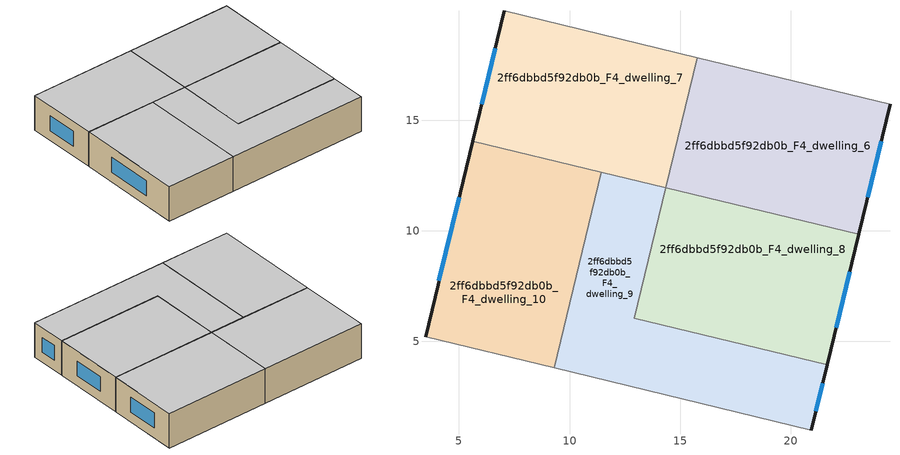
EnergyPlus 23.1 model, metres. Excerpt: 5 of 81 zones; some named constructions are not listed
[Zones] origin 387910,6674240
2ff6dbbd5f92db0b_F4_dwelling_10
 floor adiabatic (EU_floor_Construction): 10.6,9.2 9.3,3.8 3.49,5.2 4.79,10.6 z12
 floor to 2ff6dbbd5f92db0b_F3_dwelling_9 (EU_floor_Construction): 11.43,12.64 10.6,9.2 4.79,10.6 5.62,14.04 z12
 wall outside (EU_wall_Construction): 5.62,14.04 3.49,5.2 z12:15
 wall to 2ff6dbbd5f92db0b_F4_dwelling_9 (EU_wall_Construction): 9.3,3.8 11.43,12.64 z12:15
 wall adiabatic (EU_wall_Construction): 3.49,5.2 9.3,3.8 z12:15
 wall to 2ff6dbbd5f92db0b_F4_dwelling_7 (EU_wall_Construction): 11.43,12.64 5.62,14.04 z12:15
 window (EU_Window_Construction): 5.01,11.51 4.1,7.73 z12.86:14.14
 ceiling to 2ff6dbbd5f92db0b_F5_dwelling_10 (EU_floor_Construction): 9.3,3.8 11.43,12.64 5.62,14.04 3.49,5.2 z15
2ff6dbbd5f92db0b_F4_dwelling_6
 floor adiabatic (EU_floor_Construction): 24.49,15.72 23.06,9.83 14.34,11.93 15.76,17.83 z12
 wall outside (EU_wall_Construction): 23.06,9.83 24.49,15.72 z12:15
 wall to 2ff6dbbd5f92db0b_F4_dwelling_4 (EU_wall_Construction): 24.49,15.72 15.76,17.83 z12:15
 wall to 2ff6dbbd5f92db0b_F4_dwelling_8 (EU_wall_Construction): 14.34,11.93 23.06,9.83 z12:15
 wall to 2ff6dbbd5f92db0b_F4_dwelling_7 (EU_wall_Construction): 15.76,17.83 14.34,11.93 z12:15
 window (EU_Window_Construction): 23.47,11.51 24.08,14.04 z12.86:14.14
 ceiling to 2ff6dbbd5f92db0b_F5_dwelling_6 (EU_floor_Construction): 23.06,9.83 24.49,15.72 15.76,17.83 14.34,11.93 z15
2ff6dbbd5f92db0b_F4_dwelling_7
 floor to 2ff6dbbd5f92db0b_F3_dwelling_7 (EU_floor_Construction): 15.76,17.83 14.82,13.9 6.09,16 7.04,19.93 z12
 floor to 2ff6dbbd5f92db0b_F3_dwelling_9 (EU_floor_Construction): 14.82,13.9 14.34,11.94 5.62,14.04 6.09,16 z12
 wall outside (EU_wall_Construction): 7.04,19.93 5.62,14.04 z12:15
 wall to 2ff6dbbd5f92db0b_F4_dwelling_5 (EU_wall_Construction): 15.76,17.83 7.04,19.93 z12:15
 wall to 2ff6dbbd5f92db0b_F4_dwelling_9 (EU_wall_Construction): 11.43,12.64 14.34,11.93 z12:15
 window (EU_Window_Construction): 6.64,18.25 6.03,15.72 z12.86:14.14
 ceiling to 2ff6dbbd5f92db0b_F5_dwelling_7 (EU_floor_Construction): 14.34,11.93 15.76,17.83 7.04,19.93 5.62,14.04 z15
2ff6dbbd5f92db0b_F4_dwelling_8
 floor to 2ff6dbbd5f92db0b_F3_dwelling_8 (EU_floor_Construction): 23.06,9.83 22.23,6.39 13.51,8.5 14.34,11.93 z12
 floor adiabatic (EU_floor_Construction): 22.23,6.39 21.64,3.94 12.92,6.04 13.51,8.5 z12
 wall outside (EU_wall_Construction): 21.64,3.94 23.06,9.83 z12:15
 wall to 2ff6dbbd5f92db0b_F4_dwelling_9 (EU_wall_Construction): 14.34,11.93 12.92,6.04 21.64,3.94 z12:15
 window (EU_Window_Construction): 22.05,5.62 22.66,8.15 z12.86:14.14
 ceiling to 2ff6dbbd5f92db0b_F5_dwelling_8 (EU_floor_Construction): 21.64,3.94 23.06,9.83 14.34,11.93 12.92,6.04 z15
2ff6dbbd5f92db0b_F4_dwelling_9
 floor adiabatic (EU_floor_Construction): 21.64,3.94 20.93,0.99 12.21,3.1 12.92,6.04 z12; 14.34,11.93 12.21,3.1 9.3,3.8 11.43,12.64 z12
 wall outside (EU_wall_Construction): 20.93,0.99 21.64,3.94 z12:15
 wall adiabatic (EU_wall_Construction): 9.3,3.8 20.93,0.99 z12:15
 window (EU_Window_Construction): 21.13,1.83 21.44,3.09 z12.86:14.14
 ceiling to 2ff6dbbd5f92db0b_F5_dwelling_9 (EU_floor_Construction): 20.93,0.99 21.64,3.94 12.92,6.04 14.34,11.93 11.43,12.64 9.3,3.8 z15
[SCHEDULE:FILE] Column Number=1; Rows to Skip at Top=0; Number of Hours of Data=8760; Column Separator=Comma; Interpolate to Timestep=No; Minutes per Item=60; Adjust Schedule for Daylight Savings=Yes
Name | File
EU_Step8_GainSchedule_2ff6dbbd5f92db0b_F2_dwelling_3_f000 | ../../schedules/2ff6dbbd5f92db0b/2ff6dbbd5f92db0b_F2_dwelling_3_f000_gain.csv
EU_Step8_GainSchedule_2ff6dbbd5f92db0b_F2_dwelling_4_f000 | ../../schedules/2ff6dbbd5f92db0b/2ff6dbbd5f92db0b_F2_dwelling_4_f000_gain.csv
EU_Step8_GainSchedule_2ff6dbbd5f92db0b_F2_dwelling_5_f000 | ../../schedules/2ff6dbbd5f92db0b/2ff6dbbd5f92db0b_F2_dwelling_5_f000_gain.csv
EU_Step8_GainSchedule_2ff6dbbd5f92db0b_F2_dwelling_6_f000 | ../../schedules/2ff6dbbd5f92db0b/2ff6dbbd5f92db0b_F2_dwelling_6_f000_gain.csv
EU_Step8_GainSchedule_2ff6dbbd5f92db0b_F2_dwelling_7_f000 | ../../schedules/2ff6dbbd5f92db0b/2ff6dbbd5f92db0b_F2_dwelling_7_f000_gain.csv
EU_Step8_GainSchedule_2ff6dbbd5f92db0b_F2_dwelling_8_f000 | ../../schedules/2ff6dbbd5f92db0b/2ff6dbbd5f92db0b_F2_dwelling_8_f000_gain.csv
EU_Step8_GainSchedule_2ff6dbbd5f92db0b_F2_dwelling_9_f000 | ../../schedules/2ff6dbbd5f92db0b/2ff6dbbd5f92db0b_F2_dwelling_9_f000_gain.csv
EU_Step8_GainSchedule_2ff6dbbd5f92db0b_F2_dwelling_10_f000 | ../../schedules/2ff6dbbd5f92db0b/2ff6dbbd5f92db0b_F2_dwelling_10_f000_gain.csv
EU_Step8_GainSchedule_2ff6dbbd5f92db0b_F2_dwelling_11_f000 | ../../schedules/2ff6dbbd5f92db0b/2ff6dbbd5f92db0b_F2_dwelling_11_f000_gain.csv
EU_Step8_GainSchedule_2ff6dbbd5f92db0b_F5_dwelling_3_f000 | ../../schedules/2ff6dbbd5f92db0b/2ff6dbbd5f92db0b_F5_dwelling_3_f000_gain.csv
EU_Step8_GainSchedule_2ff6dbbd5f92db0b_F5_dwelling_4_f000 | ../../schedules/2ff6dbbd5f92db0b/2ff6dbbd5f92db0b_F5_dwelling_4_f000_gain.csv
EU_Step8_GainSchedule_2ff6dbbd5f92db0b_F5_dwelling_5_f000 | ../../schedules/2ff6dbbd5f92db0b/2ff6dbbd5f92db0b_F5_dwelling_5_f000_gain.csv
EU_Step8_GainSchedule_2ff6dbbd5f92db0b_F5_dwelling_6_f000 | ../../schedules/2ff6dbbd5f92db0b/2ff6dbbd5f92db0b_F5_dwelling_6_f000_gain.csv
EU_Step8_GainSchedule_2ff6dbbd5f92db0b_F5_dwelling_7_f000 | ../../schedules/2ff6dbbd5f92db0b/2ff6dbbd5f92db0b_F5_dwelling_7_f000_gain.csv
EU_Step8_GainSchedule_2ff6dbbd5f92db0b_F5_dwelling_8_f000 | ../../schedules/2ff6dbbd5f92db0b/2ff6dbbd5f92db0b_F5_dwelling_8_f000_gain.csv
EU_Step8_GainSchedule_2ff6dbbd5f92db0b_F5_dwelling_9_f000 | ../../schedules/2ff6dbbd5f92db0b/2ff6dbbd5f92db0b_F5_dwelling_9_f000_gain.csv
EU_Step8_GainSchedule_2ff6dbbd5f92db0b_F5_dwelling_10_f000 | ../../schedules/2ff6dbbd5f92db0b/2ff6dbbd5f92db0b_F5_dwelling_10_f000_gain.csv
